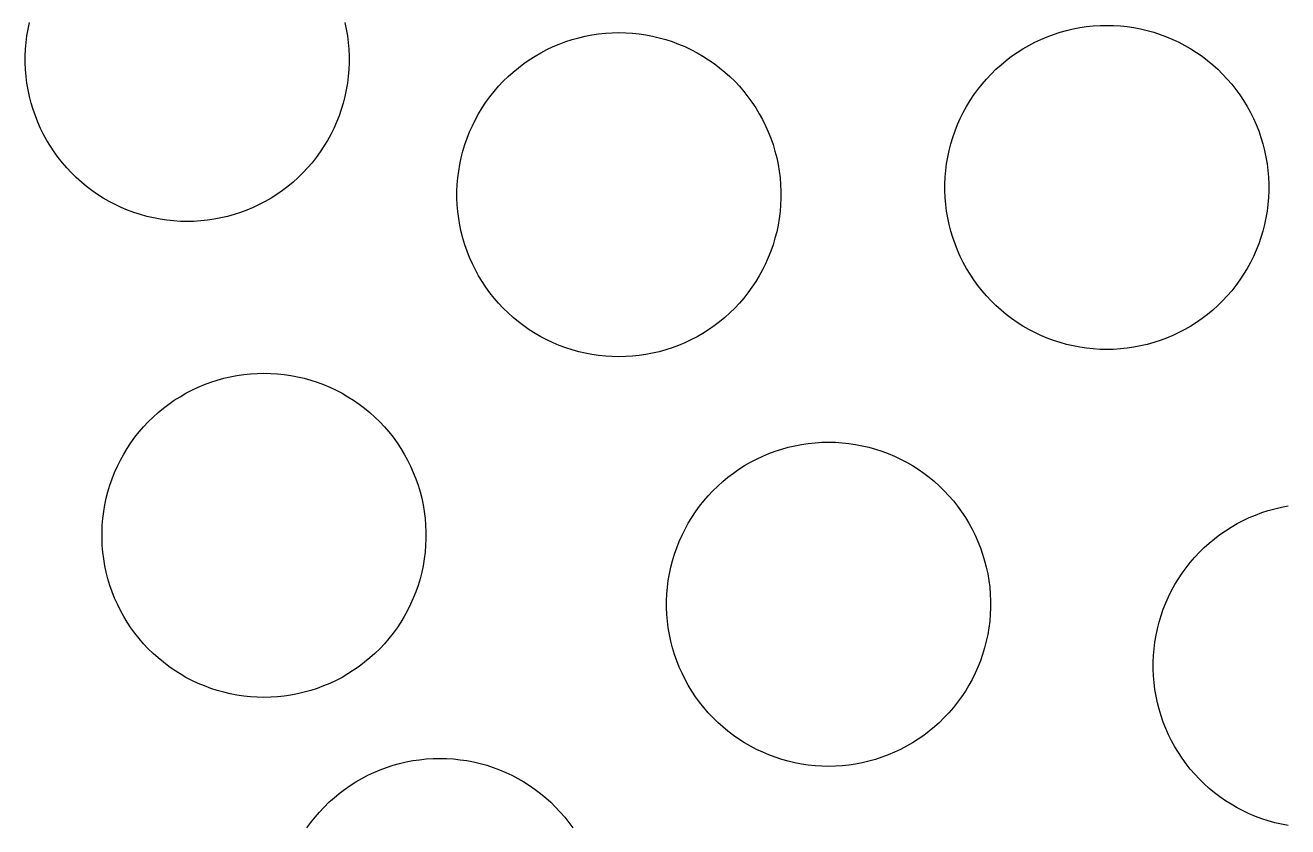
# Model space of a CAD drawing. Header units: metres. Extents: x -102 to 102, y -50 to 50.
# Drawn here: x -47.66 to -35.19, y -13.37 to -5.46 of the extents above; entities that cross this region are included whole.
import ezdxf

# ---------------------------------------------------------------- set-up
doc = ezdxf.new("R2010")
doc.units = ezdxf.units.M

msp = doc.modelspace()

# ---------------------------------------------------------------- linework, layer by layer
for p, q in [((-47.6314, -5.49702), (-47.6175, -5.43147)), ((-44.502, -5.43147), (-44.4881, -5.49702)), ((-37.309, -5.49541), (-37.2432, -5.48285)), ((-37.2432, -5.48285), (-37.1769, -5.47305)), ((-37.1769, -5.47305), (-37.1102, -5.46605)), ((-37.1102, -5.46605), (-37.0434, -5.46184)), ((-37.0434, -5.46184), (-36.9763, -5.46043)), ((-36.9763, -5.46043), (-36.9093, -5.46184)), ((-36.9093, -5.46184), (-36.8425, -5.46605)), ((-36.8425, -5.46605), (-36.7758, -5.47305)), ((-36.7758, -5.47305), (-36.7095, -5.48285)), ((-36.7095, -5.48285), (-36.6437, -5.49541)), ((-47.651, -5.62959), (-47.6426, -5.56311)), ((-47.6426, -5.56311), (-47.6314, -5.49702)), ((-44.4881, -5.49702), (-44.4769, -5.56311)), ((-44.4769, -5.56311), (-44.4685, -5.62959)), ((-42.3215, -5.62111), (-42.2578, -5.6004)), ((-42.2578, -5.6004), (-42.1932, -5.58238)), ((-42.1932, -5.58238), (-42.128, -5.56708)), ((-42.128, -5.56708), (-42.0622, -5.55452)), ((-42.0622, -5.55452), (-41.9959, -5.54474)), ((-41.9959, -5.54474), (-41.9292, -5.53773)), ((-41.9292, -5.53773), (-41.8623, -5.53352)), ((-41.8623, -5.53352), (-41.7953, -5.53212)), ((-41.7953, -5.53212), (-41.7283, -5.53352)), ((-41.7283, -5.53352), (-41.6615, -5.53773)), ((-41.6615, -5.53773), (-41.5948, -5.54474)), ((-41.5948, -5.54474), (-41.5285, -5.55452)), ((-41.5285, -5.55452), (-41.4627, -5.56708)), ((-41.4627, -5.56708), (-41.3974, -5.58238)), ((-41.3974, -5.58238), (-41.3329, -5.6004)), ((-41.3329, -5.6004), (-41.2691, -5.62111)), ((-37.6878, -5.6273), (-37.6271, -5.59877)), ((-37.6271, -5.59877), (-37.5654, -5.5728)), ((-37.5654, -5.5728), (-37.5025, -5.54944)), ((-37.5025, -5.54944), (-37.4388, -5.52873)), ((-37.4388, -5.52873), (-37.3743, -5.51071)), ((-37.3743, -5.51071), (-37.309, -5.49541)), ((-36.6437, -5.49541), (-36.5784, -5.51071)), ((-36.5784, -5.51071), (-36.5139, -5.52873)), ((-36.5139, -5.52873), (-36.4502, -5.54944)), ((-36.4502, -5.54944), (-36.3874, -5.5728)), ((-36.3874, -5.5728), (-36.3256, -5.59877)), ((-36.3256, -5.59877), (-36.2649, -5.6273)), ((-47.6594, -5.76334), (-47.6566, -5.69638)), ((-47.6566, -5.69638), (-47.651, -5.62959)), ((-44.4685, -5.62959), (-44.4629, -5.69638)), ((-44.4629, -5.69638), (-44.4601, -5.76334)), ((-42.6242, -5.76353), (-42.5661, -5.73003)), ((-42.5661, -5.73003), (-42.5068, -5.69897)), ((-42.5068, -5.69897), (-42.4461, -5.67044)), ((-42.4461, -5.67044), (-42.3843, -5.64447)), ((-42.3843, -5.64447), (-42.3215, -5.62111)), ((-41.2691, -5.62111), (-41.2063, -5.64447)), ((-41.2063, -5.64447), (-41.1446, -5.67044)), ((-41.1446, -5.67044), (-41.0839, -5.69897)), ((-41.0839, -5.69897), (-41.0245, -5.73003)), ((-41.0245, -5.73003), (-40.9665, -5.76353)), ((-37.9168, -5.76601), (-37.8618, -5.72777)), ((-37.8618, -5.72777), (-37.8052, -5.69185)), ((-37.8052, -5.69185), (-37.7472, -5.65834)), ((-37.7472, -5.65834), (-37.6878, -5.6273)), ((-36.2649, -5.6273), (-36.2056, -5.65834)), ((-36.2056, -5.65834), (-36.1475, -5.69185)), ((-36.1475, -5.69185), (-36.0909, -5.72777)), ((-36.0909, -5.72777), (-36.0359, -5.76601)), ((-47.6594, -5.83035), (-47.6594, -5.76334)), ((-47.6566, -5.89731), (-47.6594, -5.83035)), ((-44.4601, -5.83035), (-44.4629, -5.89731)), ((-44.4601, -5.76334), (-44.4601, -5.83035)), ((-42.7892, -5.8782), (-42.7358, -5.83769)), ((-42.7358, -5.83769), (-42.6808, -5.79944)), ((-42.6808, -5.79944), (-42.6242, -5.76353)), ((-40.9665, -5.76353), (-40.9099, -5.79944)), ((-40.9099, -5.79944), (-40.8549, -5.83769)), ((-40.8549, -5.83769), (-40.8015, -5.8782)), ((-38.0716, -5.89409), (-38.0218, -5.84924)), ((-38.0218, -5.84924), (-37.9702, -5.80653)), ((-37.9702, -5.80653), (-37.9168, -5.76601)), ((-36.0359, -5.76601), (-35.9825, -5.80653)), ((-35.9825, -5.80653), (-35.9309, -5.84924)), ((-35.9309, -5.84924), (-35.8811, -5.89409)), ((-47.651, -5.96408), (-47.6566, -5.89731)), ((-47.6426, -6.03058), (-47.651, -5.96408)), ((-44.4685, -5.96408), (-44.4769, -6.03058)), ((-44.4629, -5.89731), (-44.4685, -5.96408)), ((-42.9385, -6.01265), (-42.8906, -5.96576)), ((-42.8906, -5.96576), (-42.8408, -5.92093)), ((-42.8408, -5.92093), (-42.7892, -5.8782)), ((-40.8015, -5.8782), (-40.7499, -5.92093)), ((-40.7499, -5.92093), (-40.7001, -5.96576)), ((-40.7001, -5.96576), (-40.6522, -6.01265)), ((-38.1654, -5.98982), (-38.1195, -5.94098)), ((-38.1195, -5.94098), (-38.0716, -5.89409)), ((-35.8811, -5.89409), (-35.8332, -5.94098)), ((-35.8332, -5.94098), (-35.7873, -5.98982)), ((-47.6314, -6.09665), (-47.6426, -6.03058)), ((-47.6175, -6.1622), (-47.6314, -6.09665)), ((-44.4881, -6.09665), (-44.502, -6.1622)), ((-44.4769, -6.03058), (-44.4881, -6.09665)), ((-43.0282, -6.11224), (-42.9844, -6.06151)), ((-42.9844, -6.06151), (-42.9385, -6.01265)), ((-40.6522, -6.01265), (-40.6063, -6.06151)), ((-40.6063, -6.06151), (-40.5625, -6.11224)), ((-38.2902, -6.14729), (-38.2508, -6.09308)), ((-38.2508, -6.09308), (-38.2092, -6.04056)), ((-38.2092, -6.04056), (-38.1654, -5.98982)), ((-35.7873, -5.98982), (-35.7435, -6.04056)), ((-35.7435, -6.04056), (-35.7019, -6.09308)), ((-35.7019, -6.09308), (-35.6625, -6.14729)), ((-47.6008, -6.22711), (-47.6175, -6.1622)), ((-47.5815, -6.29126), (-47.6008, -6.22711)), ((-44.5187, -6.22711), (-44.5381, -6.29126)), ((-44.502, -6.1622), (-44.5187, -6.22711)), ((-43.1463, -6.2748), (-43.1092, -6.21898)), ((-43.1092, -6.21898), (-43.0698, -6.16476)), ((-43.0698, -6.16476), (-43.0282, -6.11224)), ((-40.5625, -6.11224), (-40.5209, -6.16476)), ((-40.5209, -6.16476), (-40.4815, -6.21898)), ((-40.4815, -6.21898), (-40.4444, -6.2748)), ((-38.362, -6.26044), (-38.3273, -6.20311)), ((-38.3273, -6.20311), (-38.2902, -6.14729)), ((-35.6625, -6.14729), (-35.6254, -6.20311)), ((-35.6254, -6.20311), (-35.5907, -6.26044)), ((-47.5594, -6.35455), (-47.5815, -6.29126)), ((-47.5347, -6.41687), (-47.5594, -6.35455)), ((-44.5601, -6.35455), (-44.5848, -6.41687)), ((-44.5381, -6.29126), (-44.5601, -6.35455)), ((-43.2133, -6.39084), (-43.181, -6.33212)), ((-43.181, -6.33212), (-43.1463, -6.2748)), ((-40.4444, -6.2748), (-40.4097, -6.33212)), ((-40.4097, -6.33212), (-40.3774, -6.39084)), ((-38.4241, -6.3792), (-38.3943, -6.31917)), ((-38.3943, -6.31917), (-38.362, -6.26044)), ((-35.5907, -6.26044), (-35.5584, -6.31917)), ((-35.5584, -6.31917), (-35.5286, -6.3792)), ((-47.5075, -6.47809), (-47.5347, -6.41687)), ((-47.4777, -6.53812), (-47.5075, -6.47809)), ((-44.612, -6.47809), (-44.6418, -6.53812)), ((-44.5848, -6.41687), (-44.612, -6.47809)), ((-43.2703, -6.51208), (-43.2431, -6.45087)), ((-43.2431, -6.45087), (-43.2133, -6.39084)), ((-40.3774, -6.39084), (-40.3476, -6.45087)), ((-40.3476, -6.45087), (-40.3204, -6.51208)), ((-38.476, -6.50272), (-38.4513, -6.44041)), ((-38.4513, -6.44041), (-38.4241, -6.3792)), ((-35.5286, -6.3792), (-35.5014, -6.44041)), ((-35.5014, -6.44041), (-35.4767, -6.50272)), ((-47.4454, -6.59683), (-47.4777, -6.53812)), ((-47.4107, -6.65416), (-47.4454, -6.59683)), ((-44.6741, -6.59683), (-44.7088, -6.65416)), ((-44.6418, -6.53812), (-44.6741, -6.59683)), ((-43.317, -6.6377), (-43.295, -6.5744)), ((-43.295, -6.5744), (-43.2703, -6.51208)), ((-40.3204, -6.51208), (-40.2957, -6.5744)), ((-40.2957, -6.5744), (-40.2737, -6.6377)), ((-38.5174, -6.63017), (-38.498, -6.56601)), ((-38.498, -6.56601), (-38.476, -6.50272)), ((-35.4767, -6.50272), (-35.4547, -6.56601)), ((-35.4547, -6.56601), (-35.4353, -6.63017)), ((-47.3736, -6.70998), (-47.4107, -6.65416)), ((-47.3342, -6.76419), (-47.3736, -6.70998)), ((-44.7459, -6.70998), (-44.7853, -6.76419)), ((-44.7088, -6.65416), (-44.7459, -6.70998)), ((-43.3531, -6.76675), (-43.3364, -6.70184)), ((-43.3364, -6.70184), (-43.317, -6.6377)), ((-40.2737, -6.6377), (-40.2543, -6.70184)), ((-40.2543, -6.70184), (-40.2376, -6.76675)), ((-38.548, -6.76062), (-38.5341, -6.69508)), ((-38.5341, -6.69508), (-38.5174, -6.63017)), ((-35.4353, -6.63017), (-35.4186, -6.69508)), ((-35.4186, -6.69508), (-35.4047, -6.76062)), ((-47.2926, -6.81671), (-47.3342, -6.76419)), ((-47.2488, -6.86745), (-47.2926, -6.81671)), ((-44.8269, -6.81671), (-44.8707, -6.86745)), ((-44.7853, -6.76419), (-44.8269, -6.81671)), ((-43.3782, -6.89838), (-43.367, -6.83231)), ((-43.367, -6.83231), (-43.3531, -6.76675)), ((-40.2376, -6.76675), (-40.2237, -6.83231)), ((-40.2237, -6.83231), (-40.2125, -6.89838)), ((-38.5676, -6.89319), (-38.5592, -6.82671)), ((-38.5592, -6.82671), (-38.548, -6.76062)), ((-35.4047, -6.76062), (-35.3935, -6.82671)), ((-35.3935, -6.82671), (-35.3851, -6.89319)), ((-47.2029, -6.91631), (-47.2488, -6.86745)), ((-47.155, -6.9632), (-47.2029, -6.91631)), ((-47.1052, -7.00803), (-47.155, -6.9632)), ((-44.9645, -6.9632), (-45.0143, -7.00803)), ((-44.9166, -6.91631), (-44.9645, -6.9632)), ((-44.8707, -6.86745), (-44.9166, -6.91631)), ((-43.3922, -7.03165), (-43.3866, -6.96487)), ((-43.3866, -6.96487), (-43.3782, -6.89838)), ((-40.2125, -6.89838), (-40.2041, -6.96487)), ((-40.2041, -6.96487), (-40.1985, -7.03165)), ((-38.576, -7.02693), (-38.5732, -6.95998)), ((-38.5732, -6.95998), (-38.5676, -6.89319)), ((-35.3851, -6.89319), (-35.3795, -6.95998)), ((-35.3795, -6.95998), (-35.3767, -7.02693)), ((-47.0536, -7.05075), (-47.1052, -7.00803)), ((-47.0002, -7.09126), (-47.0536, -7.05075)), ((-46.9452, -7.12952), (-47.0002, -7.09126)), ((-45.1193, -7.09126), (-45.1743, -7.12952)), ((-45.0659, -7.05075), (-45.1193, -7.09126)), ((-45.0143, -7.00803), (-45.0659, -7.05075)), ((-43.395, -7.0986), (-43.3922, -7.03165)), ((-43.395, -7.16562), (-43.395, -7.0986)), ((-40.1985, -7.03165), (-40.1957, -7.0986)), ((-40.1957, -7.0986), (-40.1957, -7.16562)), ((-38.576, -7.09395), (-38.576, -7.02693)), ((-38.5732, -7.1609), (-38.576, -7.09395)), ((-35.3767, -7.09395), (-35.3795, -7.1609)), ((-35.3767, -7.02693), (-35.3767, -7.09395)), ((-46.8886, -7.16542), (-46.9452, -7.12952)), ((-46.8306, -7.19893), (-46.8886, -7.16542)), ((-46.7712, -7.22998), (-46.8306, -7.19893)), ((-46.7105, -7.25851), (-46.7712, -7.22998)), ((-45.3483, -7.22998), (-45.409, -7.25851)), ((-45.289, -7.19893), (-45.3483, -7.22998)), ((-45.2309, -7.16542), (-45.289, -7.19893)), ((-45.1743, -7.12952), (-45.2309, -7.16542)), ((-43.3922, -7.23257), (-43.395, -7.16562)), ((-40.1957, -7.16562), (-40.1985, -7.23257)), ((-38.5676, -7.22768), (-38.5732, -7.1609)), ((-38.5592, -7.29417), (-38.5676, -7.22768)), ((-35.3851, -7.22768), (-35.3935, -7.29417)), ((-35.3795, -7.1609), (-35.3851, -7.22768)), ((-46.6488, -7.28448), (-46.7105, -7.25851)), ((-46.5859, -7.30785), (-46.6488, -7.28448)), ((-46.5222, -7.32855), (-46.5859, -7.30785)), ((-46.4577, -7.34657), (-46.5222, -7.32855)), ((-46.3924, -7.36188), (-46.4577, -7.34657)), ((-45.6618, -7.34657), (-45.7271, -7.36188)), ((-45.5973, -7.32855), (-45.6618, -7.34657)), ((-45.5336, -7.30785), (-45.5973, -7.32855)), ((-45.4708, -7.28448), (-45.5336, -7.30785)), ((-45.409, -7.25851), (-45.4708, -7.28448)), ((-43.3866, -7.29936), (-43.3922, -7.23257)), ((-43.3782, -7.36584), (-43.3866, -7.29936)), ((-40.2041, -7.29936), (-40.2125, -7.36584)), ((-40.1985, -7.23257), (-40.2041, -7.29936)), ((-38.548, -7.36024), (-38.5592, -7.29417)), ((-35.3935, -7.29417), (-35.4047, -7.36024)), ((-46.3266, -7.37444), (-46.3924, -7.36188)), ((-46.2603, -7.38422), (-46.3266, -7.37444)), ((-46.1936, -7.39124), (-46.2603, -7.38422)), ((-46.1268, -7.39543), (-46.1936, -7.39124)), ((-46.0598, -7.39684), (-46.1268, -7.39543)), ((-45.9928, -7.39543), (-46.0598, -7.39684)), ((-45.9259, -7.39124), (-45.9928, -7.39543)), ((-45.8592, -7.38422), (-45.9259, -7.39124)), ((-45.7929, -7.37444), (-45.8592, -7.38422)), ((-45.7271, -7.36188), (-45.7929, -7.37444)), ((-43.367, -7.43193), (-43.3782, -7.36584)), ((-43.3531, -7.49748), (-43.367, -7.43193)), ((-40.2237, -7.43193), (-40.2376, -7.49748)), ((-40.2125, -7.36584), (-40.2237, -7.43193)), ((-38.5341, -7.4258), (-38.548, -7.36024)), ((-38.5174, -7.49071), (-38.5341, -7.4258)), ((-35.4186, -7.4258), (-35.4353, -7.49071)), ((-35.4047, -7.36024), (-35.4186, -7.4258)), ((-43.3364, -7.56239), (-43.3531, -7.49748)), ((-43.317, -7.62654), (-43.3364, -7.56239)), ((-40.2543, -7.56239), (-40.2737, -7.62654)), ((-40.2376, -7.49748), (-40.2543, -7.56239)), ((-38.498, -7.55487), (-38.5174, -7.49071)), ((-38.476, -7.61815), (-38.498, -7.55487)), ((-35.4547, -7.55487), (-35.4767, -7.61815)), ((-35.4353, -7.49071), (-35.4547, -7.55487)), ((-43.295, -7.68983), (-43.317, -7.62654)), ((-43.2703, -7.75214), (-43.295, -7.68983)), ((-40.2957, -7.68983), (-40.3204, -7.75214)), ((-40.2737, -7.62654), (-40.2957, -7.68983)), ((-38.4513, -7.68047), (-38.476, -7.61815)), ((-38.4241, -7.74168), (-38.4513, -7.68047)), ((-35.5014, -7.68047), (-35.5286, -7.74168)), ((-35.4767, -7.61815), (-35.5014, -7.68047)), ((-43.2431, -7.81337), (-43.2703, -7.75214)), ((-43.2133, -7.87338), (-43.2431, -7.81337)), ((-40.3476, -7.81337), (-40.3774, -7.87338)), ((-40.3204, -7.75214), (-40.3476, -7.81337)), ((-38.3943, -7.80171), (-38.4241, -7.74168)), ((-38.362, -7.86044), (-38.3943, -7.80171)), ((-35.5584, -7.80171), (-35.5907, -7.86044)), ((-35.5286, -7.74168), (-35.5584, -7.80171)), ((-43.181, -7.93211), (-43.2133, -7.87338)), ((-43.1463, -7.98944), (-43.181, -7.93211)), ((-40.4097, -7.93211), (-40.4444, -7.98944)), ((-40.3774, -7.87338), (-40.4097, -7.93211)), ((-38.3273, -7.91776), (-38.362, -7.86044)), ((-38.2902, -7.97359), (-38.3273, -7.91776)), ((-38.2508, -8.0278), (-38.2902, -7.97359)), ((-35.6625, -7.97359), (-35.7019, -8.0278)), ((-35.6254, -7.91776), (-35.6625, -7.97359)), ((-35.5907, -7.86044), (-35.6254, -7.91776)), ((-43.1092, -8.04526), (-43.1463, -7.98944)), ((-43.0698, -8.09947), (-43.1092, -8.04526)), ((-43.0282, -8.15199), (-43.0698, -8.09947)), ((-40.5209, -8.09947), (-40.5625, -8.15199)), ((-40.4815, -8.04526), (-40.5209, -8.09947)), ((-40.4444, -7.98944), (-40.4815, -8.04526)), ((-38.2092, -8.08032), (-38.2508, -8.0278)), ((-38.1654, -8.13104), (-38.2092, -8.08032)), ((-35.7435, -8.08032), (-35.7873, -8.13104)), ((-35.7019, -8.0278), (-35.7435, -8.08032)), ((-42.9844, -8.20273), (-43.0282, -8.15199)), ((-42.9385, -8.25157), (-42.9844, -8.20273)), ((-40.6063, -8.20273), (-40.6522, -8.25157)), ((-40.5625, -8.15199), (-40.6063, -8.20273)), ((-38.1195, -8.1799), (-38.1654, -8.13104)), ((-38.0716, -8.22679), (-38.1195, -8.1799)), ((-38.0218, -8.27164), (-38.0716, -8.22679)), ((-35.8811, -8.22679), (-35.9309, -8.27164)), ((-35.8332, -8.1799), (-35.8811, -8.22679)), ((-35.7873, -8.13104), (-35.8332, -8.1799)), ((-42.8906, -8.29846), (-42.9385, -8.25157)), ((-42.8408, -8.34331), (-42.8906, -8.29846)), ((-42.7892, -8.38603), (-42.8408, -8.34331)), ((-40.7499, -8.34331), (-40.8015, -8.38603)), ((-40.7001, -8.29846), (-40.7499, -8.34331)), ((-40.6522, -8.25157), (-40.7001, -8.29846)), ((-37.9702, -8.31435), (-38.0218, -8.27164)), ((-37.9168, -8.35486), (-37.9702, -8.31435)), ((-35.9825, -8.31435), (-36.0359, -8.35486)), ((-35.9309, -8.27164), (-35.9825, -8.31435)), ((-42.7358, -8.42654), (-42.7892, -8.38603)), ((-42.6808, -8.4648), (-42.7358, -8.42654)), ((-42.6242, -8.5007), (-42.6808, -8.4648)), ((-40.9099, -8.4648), (-40.9665, -8.5007)), ((-40.8549, -8.42654), (-40.9099, -8.4648)), ((-40.8015, -8.38603), (-40.8549, -8.42654)), ((-37.8618, -8.39311), (-37.9168, -8.35486)), ((-37.8052, -8.42902), (-37.8618, -8.39311)), ((-37.7472, -8.46252), (-37.8052, -8.42902)), ((-37.6878, -8.49358), (-37.7472, -8.46252)), ((-36.2056, -8.46252), (-36.2649, -8.49358)), ((-36.1475, -8.42902), (-36.2056, -8.46252)), ((-36.0909, -8.39311), (-36.1475, -8.42902)), ((-36.0359, -8.35486), (-36.0909, -8.39311)), ((-42.5661, -8.53421), (-42.6242, -8.5007)), ((-42.5068, -8.56526), (-42.5661, -8.53421)), ((-42.4461, -8.5938), (-42.5068, -8.56526)), ((-42.3843, -8.61977), (-42.4461, -8.5938)), ((-41.1446, -8.5938), (-41.2063, -8.61977)), ((-41.0839, -8.56526), (-41.1446, -8.5938)), ((-41.0245, -8.53421), (-41.0839, -8.56526)), ((-40.9665, -8.5007), (-41.0245, -8.53421)), ((-37.6271, -8.52211), (-37.6878, -8.49358)), ((-37.5654, -8.54808), (-37.6271, -8.52211)), ((-37.5025, -8.57144), (-37.5654, -8.54808)), ((-37.4388, -8.59215), (-37.5025, -8.57144)), ((-37.3743, -8.61017), (-37.4388, -8.59215)), ((-36.5139, -8.59215), (-36.5784, -8.61017)), ((-36.4502, -8.57144), (-36.5139, -8.59215)), ((-36.3874, -8.54808), (-36.4502, -8.57144)), ((-36.3256, -8.52211), (-36.3874, -8.54808)), ((-36.2649, -8.49358), (-36.3256, -8.52211)), ((-42.3215, -8.64311), (-42.3843, -8.61977)), ((-42.2578, -8.66383), (-42.3215, -8.64311)), ((-42.1932, -8.68185), (-42.2578, -8.66383)), ((-42.128, -8.69716), (-42.1932, -8.68185)), ((-42.0622, -8.70972), (-42.128, -8.69716)), ((-41.9959, -8.7195), (-42.0622, -8.70972)), ((-41.9292, -8.7265), (-41.9959, -8.7195)), ((-41.8623, -8.73071), (-41.9292, -8.7265)), ((-41.6615, -8.7265), (-41.7283, -8.73071)), ((-41.5948, -8.7195), (-41.6615, -8.7265)), ((-41.5285, -8.70972), (-41.5948, -8.7195)), ((-41.4627, -8.69716), (-41.5285, -8.70972)), ((-41.3974, -8.68185), (-41.4627, -8.69716)), ((-41.3329, -8.66383), (-41.3974, -8.68185)), ((-41.2691, -8.64311), (-41.3329, -8.66383)), ((-41.2063, -8.61977), (-41.2691, -8.64311)), ((-37.309, -8.62547), (-37.3743, -8.61017)), ((-37.2432, -8.63803), (-37.309, -8.62547)), ((-37.1769, -8.64783), (-37.2432, -8.63803)), ((-37.1102, -8.65483), (-37.1769, -8.64783)), ((-37.0434, -8.65903), (-37.1102, -8.65483)), ((-36.9763, -8.66043), (-37.0434, -8.65903)), ((-36.9093, -8.65903), (-36.9763, -8.66043)), ((-36.8425, -8.65483), (-36.9093, -8.65903)), ((-36.7758, -8.64783), (-36.8425, -8.65483)), ((-36.7095, -8.63803), (-36.7758, -8.64783)), ((-36.6437, -8.62547), (-36.7095, -8.63803)), ((-36.5784, -8.61017), (-36.6437, -8.62547)), ((-41.7953, -8.73212), (-41.8623, -8.73071)), ((-41.7283, -8.73071), (-41.7953, -8.73212)), ((-45.8277, -8.98337), (-45.7639, -8.96266)), ((-45.7639, -8.96266), (-45.6994, -8.94464)), ((-45.6994, -8.94464), (-45.6341, -8.92934)), ((-45.6341, -8.92934), (-45.5683, -8.91678)), ((-45.5683, -8.91678), (-45.502, -8.907)), ((-45.502, -8.907), (-45.4353, -8.89998)), ((-45.4353, -8.89998), (-45.3685, -8.89578)), ((-45.3685, -8.89578), (-45.3015, -8.89438)), ((-45.3015, -8.89438), (-45.2345, -8.89578)), ((-45.2345, -8.89578), (-45.1676, -8.89998)), ((-45.1676, -8.89998), (-45.1009, -8.907)), ((-45.1009, -8.907), (-45.0346, -8.91678)), ((-45.0346, -8.91678), (-44.9688, -8.92934)), ((-44.9688, -8.92934), (-44.9036, -8.94464)), ((-44.9036, -8.94464), (-44.839, -8.96266)), ((-44.839, -8.96266), (-44.7753, -8.98337)), ((-46.1303, -9.12579), (-46.0723, -9.09229)), ((-46.0723, -9.09229), (-46.0129, -9.06123)), ((-46.0129, -9.06123), (-45.9522, -9.0327)), ((-45.9522, -9.0327), (-45.8905, -9.00673)), ((-45.8905, -9.00673), (-45.8277, -8.98337)), ((-44.7753, -8.98337), (-44.7125, -9.00673)), ((-44.7125, -9.00673), (-44.6507, -9.0327)), ((-44.6507, -9.0327), (-44.5901, -9.06123)), ((-44.5901, -9.06123), (-44.5307, -9.09229)), ((-44.5307, -9.09229), (-44.4726, -9.12579)), ((-46.2953, -9.24046), (-46.2419, -9.19995)), ((-46.2419, -9.19995), (-46.1869, -9.1617)), ((-46.1869, -9.1617), (-46.1303, -9.12579)), ((-44.4726, -9.12579), (-44.416, -9.1617)), ((-44.416, -9.1617), (-44.361, -9.19995)), ((-44.361, -9.19995), (-44.3076, -9.24046)), ((-46.4446, -9.37491), (-46.3967, -9.32802)), ((-46.3967, -9.32802), (-46.3469, -9.28319)), ((-46.3469, -9.28319), (-46.2953, -9.24046)), ((-44.3076, -9.24046), (-44.256, -9.28319)), ((-44.256, -9.28319), (-44.2062, -9.32802)), ((-44.2062, -9.32802), (-44.1583, -9.37491)), ((-46.5759, -9.52702), (-46.5343, -9.4745)), ((-46.5343, -9.4745), (-46.4905, -9.42377)), ((-46.4905, -9.42377), (-46.4446, -9.37491)), ((-44.1583, -9.37491), (-44.1124, -9.42377)), ((-44.1124, -9.42377), (-44.0686, -9.4745)), ((-44.0686, -9.4745), (-44.027, -9.52702)), ((-46.6524, -9.63705), (-46.6153, -9.58124)), ((-46.6153, -9.58124), (-46.5759, -9.52702)), ((-44.027, -9.52702), (-43.9876, -9.58124)), ((-43.9876, -9.58124), (-43.9505, -9.63705)), ((-40.0576, -9.61003), (-39.9917, -9.59747)), ((-39.9917, -9.59747), (-39.9254, -9.58768)), ((-39.9254, -9.58768), (-39.8588, -9.58067)), ((-39.8588, -9.58067), (-39.7919, -9.57646)), ((-39.7919, -9.57646), (-39.7249, -9.57506)), ((-39.7249, -9.57506), (-39.6579, -9.57646)), ((-39.6579, -9.57646), (-39.591, -9.58067)), ((-39.591, -9.58067), (-39.5244, -9.58768)), ((-39.5244, -9.58768), (-39.4581, -9.59747)), ((-39.4581, -9.59747), (-39.3923, -9.61003)), ((-46.7194, -9.7531), (-46.6871, -9.69438)), ((-46.6871, -9.69438), (-46.6524, -9.63705)), ((-43.9505, -9.63705), (-43.9158, -9.69438)), ((-43.9158, -9.69438), (-43.8835, -9.7531)), ((-40.4363, -9.74193), (-40.3757, -9.71339)), ((-40.3757, -9.71339), (-40.3139, -9.68742)), ((-40.3139, -9.68742), (-40.2511, -9.66406)), ((-40.2511, -9.66406), (-40.1874, -9.64336)), ((-40.1874, -9.64336), (-40.1228, -9.62532)), ((-40.1228, -9.62532), (-40.0576, -9.61003)), ((-39.3923, -9.61003), (-39.327, -9.62532)), ((-39.327, -9.62532), (-39.2625, -9.64336)), ((-39.2625, -9.64336), (-39.1987, -9.66406)), ((-39.1987, -9.66406), (-39.1359, -9.68742)), ((-39.1359, -9.68742), (-39.0741, -9.71339)), ((-39.0741, -9.71339), (-39.0135, -9.74193)), ((-46.7764, -9.87434), (-46.7492, -9.81313)), ((-46.7492, -9.81313), (-46.7194, -9.7531)), ((-43.8835, -9.7531), (-43.8537, -9.81313)), ((-43.8537, -9.81313), (-43.8265, -9.87434)), ((-40.6654, -9.88063), (-40.6103, -9.84239)), ((-40.6103, -9.84239), (-40.5538, -9.80647)), ((-40.5538, -9.80647), (-40.4957, -9.77296)), ((-40.4957, -9.77296), (-40.4363, -9.74193)), ((-39.0135, -9.74193), (-38.9541, -9.77296)), ((-38.9541, -9.77296), (-38.8961, -9.80647)), ((-38.8961, -9.80647), (-38.8395, -9.84239)), ((-38.8395, -9.84239), (-38.7845, -9.88063)), ((-46.8232, -9.99995), (-46.8011, -9.93666)), ((-46.8011, -9.93666), (-46.7764, -9.87434)), ((-43.8265, -9.87434), (-43.8018, -9.93666)), ((-43.8018, -9.93666), (-43.7798, -9.99995)), ((-40.8202, -10.0087), (-40.7704, -9.96387)), ((-40.7704, -9.96387), (-40.7188, -9.92116)), ((-40.7188, -9.92116), (-40.6654, -9.88063)), ((-38.7845, -9.88063), (-38.7311, -9.92116)), ((-38.7311, -9.92116), (-38.6794, -9.96387)), ((-38.6794, -9.96387), (-38.6296, -10.0087)), ((-46.8592, -10.129), (-46.8425, -10.0641)), ((-46.8425, -10.0641), (-46.8232, -9.99995)), ((-43.7798, -9.99995), (-43.7604, -10.0641)), ((-43.7604, -10.0641), (-43.7437, -10.129)), ((-40.914, -10.1044), (-40.8681, -10.0556)), ((-40.8681, -10.0556), (-40.8202, -10.0087)), ((-38.6296, -10.0087), (-38.5818, -10.0556)), ((-38.5818, -10.0556), (-38.5359, -10.1044)), ((-46.8843, -10.2606), (-46.8731, -10.1946)), ((-46.8731, -10.1946), (-46.8592, -10.129)), ((-43.7437, -10.129), (-43.7298, -10.1946)), ((-43.7298, -10.1946), (-43.7186, -10.2606)), ((-41.0388, -10.2619), (-40.9994, -10.2077)), ((-40.9994, -10.2077), (-40.9577, -10.1552)), ((-40.9577, -10.1552), (-40.914, -10.1044)), ((-38.5359, -10.1044), (-38.4921, -10.1552)), ((-38.4921, -10.1552), (-38.4505, -10.2077)), ((-38.4505, -10.2077), (-38.4111, -10.2619)), ((-35.317, -10.2319), (-35.2518, -10.2166)), ((-35.2518, -10.2166), (-35.186, -10.204)), ((-46.8983, -10.3939), (-46.8927, -10.3271)), ((-46.8927, -10.3271), (-46.8843, -10.2606)), ((-43.7186, -10.2606), (-43.7102, -10.3271)), ((-43.7102, -10.3271), (-43.7046, -10.3939)), ((-41.1106, -10.3751), (-41.0758, -10.3177)), ((-41.0758, -10.3177), (-41.0388, -10.2619)), ((-38.4111, -10.2619), (-38.374, -10.3177)), ((-38.374, -10.3177), (-38.3393, -10.3751)), ((-35.6899, -10.3795), (-35.6306, -10.3485)), ((-35.6306, -10.3485), (-35.5699, -10.3199)), ((-35.5699, -10.3199), (-35.5081, -10.294)), ((-35.5081, -10.294), (-35.4453, -10.2706)), ((-35.4453, -10.2706), (-35.3816, -10.2499)), ((-35.3816, -10.2499), (-35.317, -10.2319)), ((-46.9011, -10.4609), (-46.8983, -10.3939)), ((-46.9011, -10.5279), (-46.9011, -10.4609)), ((-43.7046, -10.3939), (-43.7018, -10.4609)), ((-43.7018, -10.4609), (-43.7018, -10.5279)), ((-41.1726, -10.4938), (-41.1428, -10.4338)), ((-41.1428, -10.4338), (-41.1106, -10.3751)), ((-38.3393, -10.3751), (-38.307, -10.4338)), ((-38.307, -10.4338), (-38.2772, -10.4938)), ((-35.8596, -10.4872), (-35.8046, -10.4489)), ((-35.8046, -10.4489), (-35.748, -10.413)), ((-35.748, -10.413), (-35.6899, -10.3795)), ((-46.8983, -10.5948), (-46.9011, -10.5279)), ((-46.8927, -10.6616), (-46.8983, -10.5948)), ((-43.7046, -10.5948), (-43.7102, -10.6616)), ((-43.7018, -10.5279), (-43.7046, -10.5948)), ((-41.2246, -10.6173), (-41.1999, -10.555)), ((-41.1999, -10.555), (-41.1726, -10.4938)), ((-38.2772, -10.4938), (-38.2499, -10.555)), ((-38.2499, -10.555), (-38.2253, -10.6173)), ((-36.0144, -10.6152), (-35.9646, -10.5704)), ((-35.9646, -10.5704), (-35.913, -10.5277)), ((-35.913, -10.5277), (-35.8596, -10.4872)), ((-46.8843, -10.7281), (-46.8927, -10.6616)), ((-43.7102, -10.6616), (-43.7186, -10.7281)), ((-41.266, -10.7448), (-41.2466, -10.6806)), ((-41.2466, -10.6806), (-41.2246, -10.6173)), ((-38.2253, -10.6173), (-38.2032, -10.6806)), ((-38.2032, -10.6806), (-38.1839, -10.7448)), ((-36.152, -10.7617), (-36.1082, -10.711)), ((-36.1082, -10.711), (-36.0623, -10.6621)), ((-36.0623, -10.6621), (-36.0144, -10.6152)), ((-46.8731, -10.7942), (-46.8843, -10.7281)), ((-46.8592, -10.8597), (-46.8731, -10.7942)), ((-43.7298, -10.7942), (-43.7437, -10.8597)), ((-43.7186, -10.7281), (-43.7298, -10.7942)), ((-41.2966, -10.8752), (-41.2826, -10.8097)), ((-41.2826, -10.8097), (-41.266, -10.7448)), ((-38.1839, -10.7448), (-38.1672, -10.8097)), ((-38.1672, -10.8097), (-38.1533, -10.8752)), ((-36.233, -10.8685), (-36.1936, -10.8142)), ((-36.1936, -10.8142), (-36.152, -10.7617)), ((-46.8425, -10.9247), (-46.8592, -10.8597)), ((-46.8232, -10.9888), (-46.8425, -10.9247)), ((-43.7604, -10.9247), (-43.7798, -10.9888)), ((-43.7437, -10.8597), (-43.7604, -10.9247)), ((-41.3161, -11.0078), (-41.3078, -10.9413)), ((-41.3078, -10.9413), (-41.2966, -10.8752)), ((-38.1533, -10.8752), (-38.1421, -10.9413)), ((-38.1421, -10.9413), (-38.1337, -11.0078)), ((-36.3048, -10.9816), (-36.2701, -10.9243)), ((-36.2701, -10.9243), (-36.233, -10.8685)), ((-46.8011, -11.0521), (-46.8232, -10.9888)), ((-46.7764, -11.1144), (-46.8011, -11.0521)), ((-43.8018, -11.0521), (-43.8265, -11.1144)), ((-43.7798, -10.9888), (-43.8018, -11.0521)), ((-41.3246, -11.1416), (-41.3218, -11.0746)), ((-41.3218, -11.0746), (-41.3161, -11.0078)), ((-38.1337, -11.0078), (-38.1281, -11.0746)), ((-38.1281, -11.0746), (-38.1253, -11.1416)), ((-36.3669, -11.1004), (-36.3371, -11.0403)), ((-36.3371, -11.0403), (-36.3048, -10.9816)), ((-46.7492, -11.1756), (-46.7764, -11.1144)), ((-46.7194, -11.2356), (-46.7492, -11.1756)), ((-43.8537, -11.1756), (-43.8835, -11.2356)), ((-43.8265, -11.1144), (-43.8537, -11.1756)), ((-41.3246, -11.2086), (-41.3246, -11.1416)), ((-41.3218, -11.2755), (-41.3246, -11.2086)), ((-38.1253, -11.2086), (-38.1281, -11.2755)), ((-38.1253, -11.1416), (-38.1253, -11.2086)), ((-36.4188, -11.2239), (-36.3941, -11.1616)), ((-36.3941, -11.1616), (-36.3669, -11.1004)), ((-46.6871, -11.2944), (-46.7194, -11.2356)), ((-46.6524, -11.3517), (-46.6871, -11.2944)), ((-43.9158, -11.2944), (-43.9505, -11.3517)), ((-43.8835, -11.2356), (-43.9158, -11.2944)), ((-41.3161, -11.3423), (-41.3218, -11.2755)), ((-41.3078, -11.4088), (-41.3161, -11.3423)), ((-38.1337, -11.3423), (-38.1421, -11.4088)), ((-38.1281, -11.2755), (-38.1337, -11.3423)), ((-36.4602, -11.3513), (-36.4408, -11.2872)), ((-36.4408, -11.2872), (-36.4188, -11.2239)), ((-46.6153, -11.4075), (-46.6524, -11.3517)), ((-46.5759, -11.4617), (-46.6153, -11.4075)), ((-46.5343, -11.5143), (-46.5759, -11.4617)), ((-44.027, -11.4617), (-44.0686, -11.5143)), ((-43.9876, -11.4075), (-44.027, -11.4617)), ((-43.9505, -11.3517), (-43.9876, -11.4075)), ((-41.2966, -11.4749), (-41.3078, -11.4088)), ((-38.1421, -11.4088), (-38.1533, -11.4749)), ((-36.4908, -11.4818), (-36.4769, -11.4162)), ((-36.4769, -11.4162), (-36.4602, -11.3513)), ((-46.4905, -11.565), (-46.5343, -11.5143)), ((-46.4446, -11.6138), (-46.4905, -11.565)), ((-44.1124, -11.565), (-44.1583, -11.6138)), ((-44.0686, -11.5143), (-44.1124, -11.565)), ((-41.2826, -11.5404), (-41.2966, -11.4749)), ((-41.266, -11.6053), (-41.2826, -11.5404)), ((-38.1672, -11.5404), (-38.1839, -11.6053)), ((-38.1533, -11.4749), (-38.1672, -11.5404)), ((-36.5104, -11.6144), (-36.502, -11.5479)), ((-36.502, -11.5479), (-36.4908, -11.4818)), ((-46.3967, -11.6607), (-46.4446, -11.6138)), ((-46.3469, -11.7056), (-46.3967, -11.6607)), ((-46.2953, -11.7483), (-46.3469, -11.7056)), ((-44.256, -11.7056), (-44.3076, -11.7483)), ((-44.2062, -11.6607), (-44.256, -11.7056)), ((-44.1583, -11.6138), (-44.2062, -11.6607)), ((-41.2466, -11.6695), (-41.266, -11.6053)), ((-41.2246, -11.7328), (-41.2466, -11.6695)), ((-38.2032, -11.6695), (-38.2253, -11.7328)), ((-38.1839, -11.6053), (-38.2032, -11.6695)), ((-36.5188, -11.7481), (-36.516, -11.6811)), ((-36.516, -11.6811), (-36.5104, -11.6144)), ((-46.2419, -11.7888), (-46.2953, -11.7483)), ((-46.1869, -11.827), (-46.2419, -11.7888)), ((-46.1303, -11.863), (-46.1869, -11.827)), ((-44.416, -11.827), (-44.4726, -11.863)), ((-44.361, -11.7888), (-44.416, -11.827)), ((-44.3076, -11.7483), (-44.361, -11.7888)), ((-41.1999, -11.7951), (-41.2246, -11.7328)), ((-41.1726, -11.8563), (-41.1999, -11.7951)), ((-38.2499, -11.7951), (-38.2772, -11.8563)), ((-38.2253, -11.7328), (-38.2499, -11.7951)), ((-36.5188, -11.8151), (-36.5188, -11.7481)), ((-36.516, -11.8821), (-36.5188, -11.8151)), ((-46.0723, -11.8965), (-46.1303, -11.863)), ((-46.0129, -11.9275), (-46.0723, -11.8965)), ((-45.9522, -11.956), (-46.0129, -11.9275)), ((-45.8905, -11.982), (-45.9522, -11.956)), ((-44.6507, -11.956), (-44.7125, -11.982)), ((-44.5901, -11.9275), (-44.6507, -11.956)), ((-44.5307, -11.8965), (-44.5901, -11.9275)), ((-44.4726, -11.863), (-44.5307, -11.8965)), ((-41.1428, -11.9163), (-41.1726, -11.8563)), ((-41.1106, -11.9751), (-41.1428, -11.9163)), ((-38.307, -11.9163), (-38.3393, -11.9751)), ((-38.2772, -11.8563), (-38.307, -11.9163)), ((-36.5104, -11.9489), (-36.516, -11.8821)), ((-36.502, -12.0153), (-36.5104, -11.9489)), ((-45.8277, -12.0054), (-45.8905, -11.982)), ((-45.7639, -12.0261), (-45.8277, -12.0054)), ((-45.6994, -12.0441), (-45.7639, -12.0261)), ((-45.6341, -12.0594), (-45.6994, -12.0441)), ((-45.5683, -12.072), (-45.6341, -12.0594)), ((-45.502, -12.0818), (-45.5683, -12.072)), ((-45.4353, -12.0888), (-45.502, -12.0818)), ((-45.3685, -12.093), (-45.4353, -12.0888)), ((-45.3015, -12.0944), (-45.3685, -12.093)), ((-45.2345, -12.093), (-45.3015, -12.0944)), ((-45.1676, -12.0888), (-45.2345, -12.093)), ((-45.1009, -12.0818), (-45.1676, -12.0888)), ((-45.0346, -12.072), (-45.1009, -12.0818)), ((-44.9688, -12.0594), (-45.0346, -12.072)), ((-44.9036, -12.0441), (-44.9688, -12.0594)), ((-44.839, -12.0261), (-44.9036, -12.0441)), ((-44.7753, -12.0054), (-44.839, -12.0261)), ((-44.7125, -11.982), (-44.7753, -12.0054)), ((-41.0758, -12.0324), (-41.1106, -11.9751)), ((-41.0388, -12.0882), (-41.0758, -12.0324)), ((-40.9994, -12.1424), (-41.0388, -12.0882)), ((-38.4111, -12.0882), (-38.4505, -12.1424)), ((-38.374, -12.0324), (-38.4111, -12.0882)), ((-38.3393, -11.9751), (-38.374, -12.0324)), ((-36.4908, -12.0814), (-36.502, -12.0153)), ((-36.4769, -12.147), (-36.4908, -12.0814)), ((-40.9577, -12.1949), (-40.9994, -12.1424)), ((-40.914, -12.2457), (-40.9577, -12.1949)), ((-38.4921, -12.1949), (-38.5359, -12.2457)), ((-38.4505, -12.1424), (-38.4921, -12.1949)), ((-36.4602, -12.2119), (-36.4769, -12.147)), ((-36.4408, -12.276), (-36.4602, -12.2119)), ((-40.8681, -12.2945), (-40.914, -12.2457)), ((-40.8202, -12.3414), (-40.8681, -12.2945)), ((-40.7704, -12.3862), (-40.8202, -12.3414)), ((-38.6296, -12.3414), (-38.6794, -12.3862)), ((-38.5818, -12.2945), (-38.6296, -12.3414)), ((-38.5359, -12.2457), (-38.5818, -12.2945)), ((-36.4188, -12.3393), (-36.4408, -12.276)), ((-36.3941, -12.4016), (-36.4188, -12.3393)), ((-40.7188, -12.429), (-40.7704, -12.3862)), ((-40.6654, -12.4695), (-40.7188, -12.429)), ((-40.6103, -12.5077), (-40.6654, -12.4695)), ((-38.7845, -12.4695), (-38.8395, -12.5077)), ((-38.7311, -12.429), (-38.7845, -12.4695)), ((-38.6794, -12.3862), (-38.7311, -12.429)), ((-36.3669, -12.4628), (-36.3941, -12.4016)), ((-36.3371, -12.5229), (-36.3669, -12.4628)), ((-40.5538, -12.5436), (-40.6103, -12.5077)), ((-40.4957, -12.5771), (-40.5538, -12.5436)), ((-40.4363, -12.6082), (-40.4957, -12.5771)), ((-38.9541, -12.5771), (-39.0135, -12.6082)), ((-38.8961, -12.5436), (-38.9541, -12.5771)), ((-38.8395, -12.5077), (-38.8961, -12.5436)), ((-36.3048, -12.5816), (-36.3371, -12.5229)), ((-36.2701, -12.6389), (-36.3048, -12.5816)), ((-43.8968, -12.7317), (-43.831, -12.7191)), ((-43.831, -12.7191), (-43.7647, -12.7094)), ((-43.7647, -12.7094), (-43.6981, -12.7023)), ((-43.6981, -12.7023), (-43.6312, -12.6981)), ((-43.6312, -12.6981), (-43.5642, -12.6967)), ((-43.5642, -12.6967), (-43.4972, -12.6981)), ((-43.4972, -12.6981), (-43.4303, -12.7023)), ((-43.4303, -12.7023), (-43.3636, -12.7094)), ((-43.3636, -12.7094), (-43.2973, -12.7191)), ((-43.2973, -12.7191), (-43.2315, -12.7317)), ((-40.3757, -12.6367), (-40.4363, -12.6082)), ((-40.3139, -12.6627), (-40.3757, -12.6367)), ((-40.2511, -12.6861), (-40.3139, -12.6627)), ((-40.1874, -12.7068), (-40.2511, -12.6861)), ((-40.1228, -12.7248), (-40.1874, -12.7068)), ((-39.2625, -12.7068), (-39.327, -12.7248)), ((-39.1987, -12.6861), (-39.2625, -12.7068)), ((-39.1359, -12.6627), (-39.1987, -12.6861)), ((-39.0741, -12.6367), (-39.1359, -12.6627)), ((-39.0135, -12.6082), (-39.0741, -12.6367)), ((-36.233, -12.6947), (-36.2701, -12.6389)), ((-36.1936, -12.749), (-36.233, -12.6947)), ((-44.2756, -12.8636), (-44.215, -12.8351)), ((-44.215, -12.8351), (-44.1532, -12.8091)), ((-44.1532, -12.8091), (-44.0904, -12.7857)), ((-44.0904, -12.7857), (-44.0266, -12.765)), ((-44.0266, -12.765), (-43.9621, -12.747)), ((-43.9621, -12.747), (-43.8968, -12.7317)), ((-43.2315, -12.7317), (-43.1663, -12.747)), ((-43.1663, -12.747), (-43.1017, -12.765)), ((-43.1017, -12.765), (-43.038, -12.7857)), ((-43.038, -12.7857), (-42.9752, -12.8091)), ((-42.9752, -12.8091), (-42.9134, -12.8351)), ((-42.9134, -12.8351), (-42.8528, -12.8636)), ((-40.0576, -12.7401), (-40.1228, -12.7248)), ((-39.9917, -12.7527), (-40.0576, -12.7401)), ((-39.9254, -12.7625), (-39.9917, -12.7527)), ((-39.8588, -12.7695), (-39.9254, -12.7625)), ((-39.7919, -12.7737), (-39.8588, -12.7695)), ((-39.7249, -12.7751), (-39.7919, -12.7737)), ((-39.6579, -12.7737), (-39.7249, -12.7751)), ((-39.591, -12.7695), (-39.6579, -12.7737)), ((-39.5244, -12.7625), (-39.591, -12.7695)), ((-39.4581, -12.7527), (-39.5244, -12.7625)), ((-39.3923, -12.7401), (-39.4581, -12.7527)), ((-39.327, -12.7248), (-39.3923, -12.7401)), ((-36.152, -12.8015), (-36.1936, -12.749)), ((-36.1082, -12.8522), (-36.152, -12.8015)), ((-44.5046, -13.0023), (-44.4496, -12.9641)), ((-44.4496, -12.9641), (-44.393, -12.9281)), ((-44.393, -12.9281), (-44.335, -12.8946)), ((-44.335, -12.8946), (-44.2756, -12.8636)), ((-42.8528, -12.8636), (-42.7934, -12.8946)), ((-42.7934, -12.8946), (-42.7353, -12.9281)), ((-42.7353, -12.9281), (-42.6787, -12.9641)), ((-42.6787, -12.9641), (-42.6237, -13.0023)), ((-36.0623, -12.9011), (-36.1082, -12.8522)), ((-36.0144, -12.948), (-36.0623, -12.9011)), ((-35.9646, -12.9928), (-36.0144, -12.948)), ((-44.6595, -13.1304), (-44.6096, -13.0855)), ((-44.6096, -13.0855), (-44.558, -13.0428)), ((-44.558, -13.0428), (-44.5046, -13.0023)), ((-42.6237, -13.0023), (-42.5703, -13.0428)), ((-42.5703, -13.0428), (-42.5187, -13.0855)), ((-42.5187, -13.0855), (-42.4689, -13.1304)), ((-35.913, -13.0355), (-35.9646, -12.9928)), ((-35.8596, -13.076), (-35.913, -13.0355)), ((-35.8046, -13.1143), (-35.8596, -13.076)), ((-44.7532, -13.2261), (-44.7073, -13.1773)), ((-44.7073, -13.1773), (-44.6595, -13.1304)), ((-42.4689, -13.1304), (-42.421, -13.1773)), ((-42.421, -13.1773), (-42.3751, -13.2261)), ((-35.748, -13.1502), (-35.8046, -13.1143)), ((-35.6899, -13.1837), (-35.748, -13.1502)), ((-35.6306, -13.2147), (-35.6899, -13.1837)), ((-35.5699, -13.2433), (-35.6306, -13.2147)), ((-44.878, -13.3836), (-44.8386, -13.3294)), ((-44.8386, -13.3294), (-44.797, -13.2769)), ((-44.797, -13.2769), (-44.7532, -13.2261)), ((-42.3751, -13.2261), (-42.3314, -13.2769)), ((-42.3314, -13.2769), (-42.2897, -13.3294)), ((-42.2897, -13.3294), (-42.2503, -13.3836)), ((-35.5081, -13.2692), (-35.5699, -13.2433)), ((-35.4453, -13.2926), (-35.5081, -13.2692)), ((-35.3816, -13.3133), (-35.4453, -13.2926)), ((-35.317, -13.3313), (-35.3816, -13.3133)), ((-35.2518, -13.3466), (-35.317, -13.3313)), ((-35.186, -13.3592), (-35.2518, -13.3466))]:
    msp.add_line(p, q)

doc.saveas('drawing.dxf')
